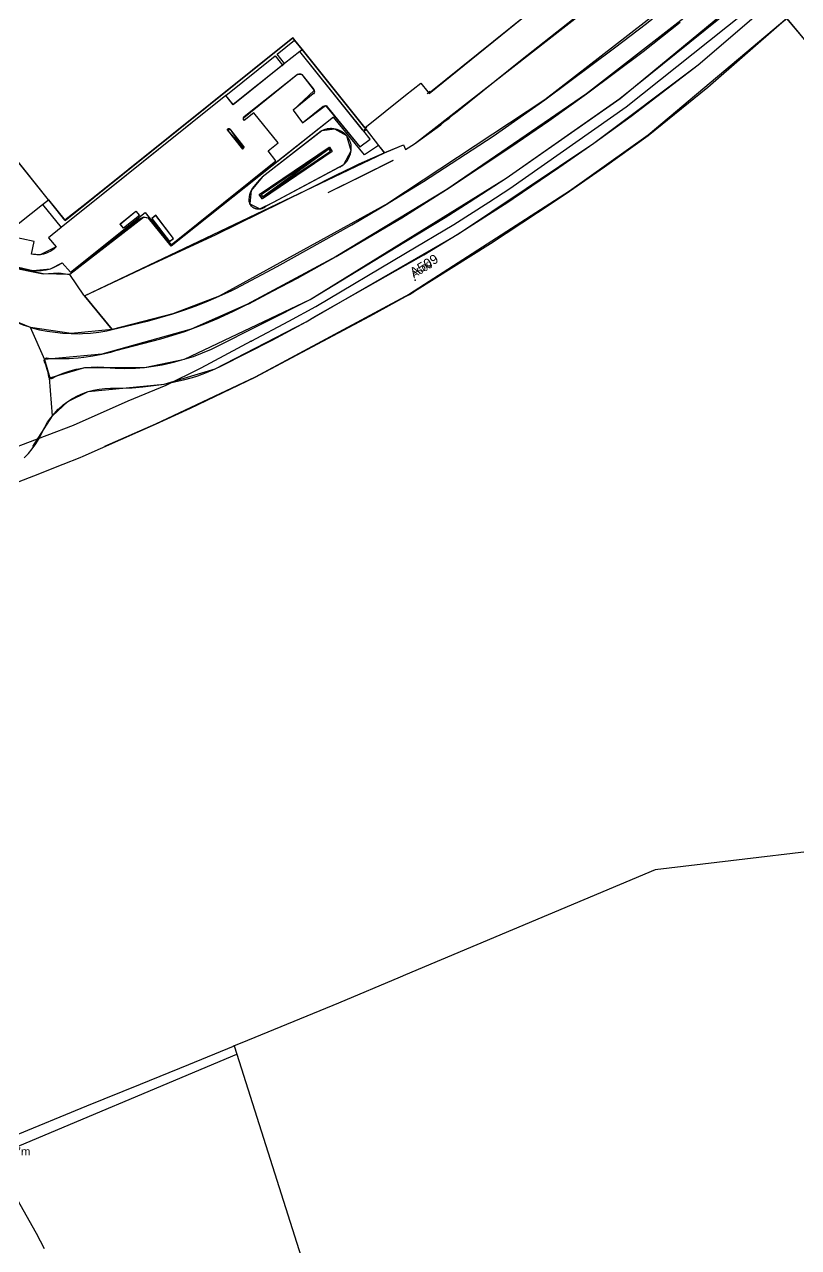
# Model space of a CAD drawing. Header units: millimetres. Extents: x 111502 to 977541, y 8702 to 1044108.
# Drawn here: x 488857.1 to 489147.4, y 242608.1 to 243066.6 of the extents above; entities that cross this region are included whole.
import ezdxf
from ezdxf.enums import TextEntityAlignment as Align

# ---------------------------------------------------------------- set-up
doc = ezdxf.new("R2010")
doc.units = ezdxf.units.MM
doc.header["$LTSCALE"] = 0.25
doc.linetypes.add('DASHED2', pattern=[9.525, 6.35, -3.175])
doc.layers.add('E HVSS As Laid HV', color=10, linetype='Continuous')
doc.layers.add('X HVSS Site Background', color=8, linetype='Continuous')
doc.styles.add('85C29BD3-77E0-4928-B775-6F', font='arial.ttf', dxfattribs={"height": 0.2})
doc.styles.add('OS Master Map$1$Standard', font='txt')

# ---------------------------------------------------------------- blocks, each defined once
blk = doc.blocks.new('Gas OS')
at = {"layer": 'X HVSS Site Background'}
for points in [[(848.52, -651.9), (799.64, -689.91), (747.24, -725.8), (705.84, -750.92), (672.35, -768.98), (651.37, -778.22), (617.96, -787.55), (596.46, -789.59), (598.37, -796.42), (611.6, -792.58), (633.96, -792.5), (648.87, -789.47), (696.04, -767.01), (769.55, -721.61), (812.24, -691.7), (883.53, -632.69)], [(592.04, -822.18), (599.45, -810.61), (605.16, -805.31), (612.82, -801.59), (641.3, -798.72), (660.44, -793.06), (694.55, -775.41), (751.25, -742.71), (802.44, -708.4), (841.54, -679.09), (878.15, -647.59), (920.07, -607.89), (948.96, -578.09), (983.45, -538), (1034.34, -470.4), (1065.03, -422.7), (1114.22, -334.11), (1127.15, -306.61), (1118.99, -307.49), (1123.35, -296.56), (1121.77, -296.71), (1125.46, -287.44)], [(740.59, -689.65), (783.32, -655.32)], [(621.83, -778.28), (611.43, -765.65), (723.86, -712.11), (731.03, -709.02), (731.83, -710.82), (735.23, -708.72), (836.11, -629.8), (839.12, -633.8)], [(847.36, -643), (784.04, -692.22), (725.14, -731.01), (661.93, -765.82), (644.6, -772.43), (621.83, -778.28), (606.42, -779.84), (591.13, -777.48), (575.55, -771.11), (559.53, -768.36), (546.93, -762.58), (537.8, -754.62), (527.03, -742.38), (506.88, -724.83), (506.2, -715.72), (512.49, -708.44), (507.82, -702.51), (514.94, -696.56), (515.61, -691.41), (477.49, -643.36)], [(1010.58, -822.06), (874.78, -661.7), (822.84, -705.49), (793.35, -726.4), (733.35, -765.1), (675.45, -796.21), (638.06, -813.72), (618.97, -822.17)], [(597.91, -729.66), (604.12, -737.39), (689.49, -668.95), (690.21, -669.83), (693.04, -673.37), (716.61, -702.66), (731.82, -690.49), (737.55, -685.9), (740.22, -689.19)], [(717.08, -703.27), (721.72, -709.33), (716.4, -712.78), (704.83, -698.74), (643.96, -747.06), (635.44, -736.55), (633.53, -736.25), (605.97, -757.67), (595.95, -757.42), (551.83, -748.09)], [(552.04, -746.93), (592.07, -756.2), (598.63, -755.53), (603.09, -753.28), (606.15, -756.81), (634.17, -734.48), (643.9, -746.56), (683.21, -715.04), (680.29, -711.3), (684.09, -708.34), (674.93, -697.06), (671.26, -699.97), (671.07, -698.93), (691.29, -682.57), (692.96, -682.73), (697.6, -688.76), (689.65, -696.1), (693.23, -700.85), (701.78, -694.38), (714.65, -709.82), (718.53, -706.92), (716.15, -703.98), (692.12, -674.1), (686.45, -678.62), (683.65, -675.08), (690.21, -669.83)], [(692.08, -674.24), (693.09, -673.23)], [(664.38, -690.58), (682.87, -675.7), (685.67, -679.24), (667.16, -694.01), (664.38, -690.58), (602.74, -740.08), (597.95, -743.93), (600.81, -747.36), (594.79, -750.27), (591.53, -750.05), (592.55, -745.35), (583.28, -743.29), (582.18, -747.91), (560, -742.88), (565.99, -739.54), (570.08, -744.16), (576.72, -745.78), (582.27, -742.09), (595.65, -731.45), (597.91, -729.66), (575.44, -701.69), (565.19, -709.74)], [(685.55, -679.44), (686.57, -678.43)], [(739.9, -689.93), (740.91, -688.91)], [(716.11, -704.13), (717.13, -703.12)], [(716.34, -703.47), (717.35, -702.46)], [(703.1, -710.59), (678.26, -728.6), (703.1, -710.59)], [(721.72, -709.33), (723.86, -712.11)], [(702.79, -726.97), (727.24, -714.77)], [(595.65, -731.45), (602.74, -740.08)]]:
    blk.add_lwpolyline(points, dxfattribs=at)
for points in [[(664.89, -703.45), (671.04, -710.44), (666.28, -703.41)], [(682.29, -730.53), (708.73, -716.39), (711.4, -711.27), (709.79, -705.66), (705.25, -703.15), (700.41, -703.79), (678.1, -721.16), (673.9, -726.19), (673.37, -731.17), (677.23, -733.06)], [(704.36, -711.56), (678.12, -729.3), (676.99, -727.63), (703.24, -709.9)], [(624.75, -738.76), (630.72, -733.92), (632.03, -735.53), (626.06, -740.36)], [(644.82, -744.15), (638.23, -735.52), (636.67, -736.69), (643.25, -745.34)]]:
    blk.add_lwpolyline(points, close=True, dxfattribs=at)
blk = doc.blocks.new('OS MAP 060722')
at = {"layer": 'X HVSS Site Background'}
for points in [[(131.52, 3821.49), (145.62, 3828.99), (155.72, 3834.49), (189.42, 3854.49), (207.52, 3865.29), (220.62, 3873.69), (228.52, 3878.79), (272.12, 3909.39), (316.32, 3944.49)], [(55.94, 3807.8), (56.26, 3807.6), (56.62, 3807.54), (56.99, 3807.64), (58.21, 3808.3), (59.19, 3808.76), (61.4, 3809.67), (63.66, 3810.44), (65.96, 3811.05), (66.82, 3811.23), (69.17, 3811.63), (71.54, 3811.86), (73.93, 3811.94), (76.31, 3811.86), (78.71, 3811.58), (80.55, 3811.45), (83.9, 3811.34), (87.26, 3811.4), (88.17, 3811.44), (91.52, 3811.71), (94.85, 3812.15), (98.16, 3812.72), (101.45, 3813.42), (102.91, 3813.78), (106.44, 3814.74), (109.91, 3815.86), (113.33, 3817.13), (116.7, 3818.55), (136.02, 3828.31), (153.62, 3837.19), (189.42, 3858.89), (204.32, 3867.89), (213.32, 3873.69), (227.12, 3882.59), (269.82, 3912.49), (322.92, 3955.39)], [(57.02, 3793.6), (57.74, 3794.48), (59.19, 3796), (59.4, 3796.2), (61.01, 3797.62), (62.73, 3798.9), (64.54, 3800.04), (66.43, 3801.05), (68.37, 3801.9), (70.39, 3802.62), (72.45, 3803.19), (74.56, 3803.6), (76.68, 3803.86), (78.83, 3803.95), (79.64, 3803.95), (82.88, 3803.93), (86.89, 3804.09), (90.9, 3804.4), (94.89, 3804.87), (98.86, 3805.49), (102.75, 3806.25), (106.17, 3807.05), (109.54, 3807.98), (111.48, 3808.6), (114.77, 3809.79), (118, 3811.14), (120.19, 3812.15), (139.36, 3821.93), (152.12, 3828.79), (155.62, 3830.89), (189.42, 3849.99), (196.32, 3853.89), (208.82, 3861.49), (227.82, 3873.69), (229.82, 3874.99), (246.92, 3886.69), (260.02, 3895.79), (274.02, 3905.89), (299.12, 3925.09), (335.74, 3956.6)], [(54.03, 3814.63), (54.24, 3814.96), (54.57, 3815.19), (54.82, 3815.26), (56.37, 3815.09), (59.8, 3815.01), (63.24, 3815.08), (66.68, 3815.31), (68.76, 3815.53), (72.16, 3816.02), (75.54, 3816.67), (78.89, 3817.47), (80.78, 3818), (97.66, 3822.47), (102.2, 3823.76), (106.7, 3825.2), (108.95, 3825.99), (114.17, 3828), (119.32, 3830.19), (119.82, 3830.41), (124.91, 3832.75), (129.92, 3835.23), (130.65, 3835.6), (139.55, 3840.34), (148.92, 3845.19), (163.42, 3853.29), (188.62, 3868.19), (189.42, 3868.69), (197.32, 3873.69), (204.82, 3878.39), (228.92, 3894.39), (243.12, 3904.19), (257.22, 3914.29), (278.52, 3930.19), (292.42, 3941.09)], [(198.18, 3914.57), (198.32, 3914.39), (240.92, 3948.89), (239.32, 3950.79), (249.52, 3959.09), (252.72, 3955.19), (263.22, 3963.69), (253.52, 3975.69)], [(181.44, 3892.1), (182.32, 3892.49), (188.62, 3895.19), (189.42, 3893.39), (192.82, 3895.49), (202.62, 3902.69), (204.12, 3903.99), (205.72, 3905.19), (207.32, 3906.49), (208.82, 3907.69), (232.52, 3926.79), (252.62, 3942.59), (274.42, 3959.99), (279.82, 3964.39), (292.51, 3973.21), (293.7, 3974.4)], [(79.42, 3825.94), (92.5, 3829.07), (92.62, 3829.1), (97.42, 3830.36), (102.18, 3831.78), (106.26, 3833.13), (110.92, 3834.84), (115.54, 3836.68), (119.51, 3838.39), (124.3, 3840.6), (125.72, 3841.29), (141.22, 3849.49), (169.22, 3865.19), (182.72, 3873.19), (183.52, 3873.69), (187.42, 3876.07), (189.42, 3877.29), (196.12, 3881.39), (222.22, 3898.39), (241.62, 3911.99), (267.82, 3931.49), (279.82, 3940.59), (304.96, 3961.21)], [(56.6, 3773.72), (61.02, 3775.49), (67.42, 3777.99), (68.49, 3778.46), (95.62, 3790.49), (108.72, 3796.39), (133.02, 3807.99), (176.02, 3830.89), (189.42, 3838.29), (190.92, 3839.09), (192.52, 3840.09), (192.75, 3840.23), (221.22, 3858.19), (244.72, 3873.69), (250.92, 3877.79), (264.02, 3886.89), (280.42, 3898.69), (302.76, 3916.74), (330.56, 3940.97), (332.37, 3942.48)], [(332.37, 3942.48), (347.59, 3924.09)], [(147.8, 3934.41), (147.09, 3935.29), (70.24, 3873.69), (61.71, 3866.85), (56.22, 3873.69), (55.5, 3874.58)], [(144.06, 3925.61), (141.26, 3929.15), (147.8, 3934.41)], [(150.65, 3930.87), (147.8, 3934.41)], [(149.72, 3930.13), (144.06, 3925.61)], [(149.72, 3930.13), (150.65, 3930.87)], [(173.75, 3900.25), (173.29, 3900.82), (149.72, 3930.13)], [(174.2, 3901.55), (150.65, 3930.87)], [(121.97, 3913.66), (140.48, 3928.53), (140.48, 3928.53), (143.27, 3924.99)], [(143.27, 3924.99), (124.76, 3910.22), (121.97, 3913.66)], [(144.06, 3925.61), (143.44, 3925.13), (143.27, 3924.99)], [(13.83, 3855.81), (49.65, 3848.04), (51.24, 3847.95), (52.84, 3848.02), (54.42, 3848.25), (54.67, 3848.3), (56.22, 3848.71), (57.71, 3849.27), (59.14, 3849.98), (60.49, 3850.83), (60.67, 3850.96), (63.73, 3847.43), (91.75, 3869.75), (93.59, 3867.47), (101.19, 3858.04), (101.48, 3857.67), (121.47, 3873.69), (140.8, 3889.18), (137.88, 3892.93), (141.68, 3895.89), (132.53, 3907.18), (128.86, 3904.26), (128.81, 3904.35), (128.78, 3904.4), (128.76, 3904.45), (128.73, 3904.5), (128.71, 3904.56), (128.68, 3904.67), (128.64, 3904.89), (128.64, 3905.13), (128.66, 3905.24), (128.67, 3905.3), (128.7, 3905.41), (128.74, 3905.51), (128.76, 3905.57), (128.78, 3905.62), (128.84, 3905.72), (148.88, 3921.67), (149.37, 3921.81), (149.88, 3921.79), (150.09, 3921.74), (150.55, 3921.5), (150.9, 3921.13), (151.05, 3920.88), (155.01, 3915.85), (155.2, 3915.47), (155.24, 3915.04), (155.12, 3914.63), (154.86, 3914.28), (154.78, 3914.21), (147.24, 3908.12), (150.82, 3903.38), (158.58, 3909.65), (158.97, 3909.82), (159.37, 3909.84), (159.76, 3909.71), (160.07, 3909.45), (172.24, 3894.39), (176.12, 3897.29), (173.75, 3900.25)], [(189.42, 3913.73), (195.14, 3918.31), (197.81, 3915.02)], [(121.97, 3913.66), (72.2, 3873.69), (60.34, 3864.16)], [(174.2, 3901.55), (189.42, 3913.73)], [(197.81, 3915.02), (198.18, 3914.57)], [(55.5, 3874.58), (33.05, 3902.58)], [(179.31, 3894.88), (173.98, 3891.43), (162.42, 3905.48), (131.88, 3881.35), (122.28, 3873.69), (101.55, 3857.16), (93.03, 3867.68), (91.12, 3867.98), (89.62, 3867.26), (63.56, 3846.56)], [(122.48, 3900.79), (128.3, 3893.52), (128.42, 3893.62), (128.53, 3893.71), (128.63, 3893.79), (128.69, 3893.87), (128.78, 3894.01), (128.82, 3894.12), (128.85, 3894.24), (128.86, 3894.38), (128.83, 3894.51), (123.88, 3900.82), (123.67, 3901.01), (123.44, 3901.11), (123.28, 3901.15), (123.13, 3901.16), (123.05, 3901.16), (122.9, 3901.1), (122.67, 3900.99), (122.53, 3900.89), (122.48, 3900.79)], [(139.87, 3873.69), (164.57, 3886.71), (165.05, 3886.94), (165.32, 3887.09), (165.58, 3887.26), (165.84, 3887.44), (166.08, 3887.62), (166.32, 3887.82), (166.55, 3888.03), (166.77, 3888.25), (166.98, 3888.47), (167.18, 3888.71), (167.37, 3888.95), (167.55, 3889.2), (167.72, 3889.46), (167.89, 3889.73), (168.04, 3890), (168.18, 3890.27), (168.32, 3890.56), (168.44, 3890.84), (168.55, 3891.14), (168.65, 3891.43), (168.74, 3891.73), (168.82, 3892.03), (168.89, 3892.34), (168.94, 3892.65), (168.99, 3892.95), (169.02, 3893.26), (169.04, 3893.57), (169.05, 3893.88), (169.05, 3894.19), (169.01, 3894.81), (168.97, 3895.12), (168.85, 3895.72), (168.77, 3896.02), (168.68, 3896.31), (168.57, 3896.61), (168.45, 3896.89), (168.32, 3897.17), (168.17, 3897.45), (167.94, 3897.82), (167.77, 3898.07), (167.58, 3898.32), (167.38, 3898.56), (167.17, 3898.78), (166.95, 3899), (166.72, 3899.21), (166.49, 3899.41), (166.24, 3899.6), (165.99, 3899.78), (165.73, 3899.95), (165.46, 3900.11), (165.19, 3900.26), (164.91, 3900.4), (164.63, 3900.53), (164.34, 3900.65), (164.05, 3900.75), (163.75, 3900.85), (163.45, 3900.93), (163.14, 3901.01), (162.84, 3901.07), (162.53, 3901.12), (162.22, 3901.16), (161.91, 3901.19), (161.6, 3901.21), (161.29, 3901.21), (160.98, 3901.2), (160.67, 3901.18), (160.36, 3901.15), (160.05, 3901.1), (159.75, 3901.05), (159.15, 3900.89), (158.57, 3900.69), (158.28, 3900.56), (158, 3900.43), (157.73, 3900.27), (135.69, 3883.06), (134.53, 3881.9), (133.91, 3881.2), (133.12, 3880.29), (132.51, 3879.57), (131.96, 3878.83), (131.49, 3878.03), (131.16, 3877.17), (131.05, 3876.78), (130.96, 3876.47), (130.82, 3875.83), (130.76, 3875.51), (130.72, 3875.19), (130.69, 3874.87), (130.67, 3874.55), (130.68, 3874.24), (130.71, 3873.93), (130.76, 3873.69), (130.85, 3873.34), (130.96, 3873.06), (131.1, 3872.79), (131.28, 3872.54), (131.45, 3872.33), (131.57, 3872.22), (131.68, 3872.11), (131.8, 3872), (131.93, 3871.9), (132.06, 3871.81), (132.19, 3871.73), (132.47, 3871.57), (132.62, 3871.5), (132.76, 3871.44), (132.91, 3871.38), (133.07, 3871.33), (133.22, 3871.28), (133.38, 3871.24), (133.54, 3871.21), (133.69, 3871.18), (133.85, 3871.16), (134.02, 3871.14), (134.18, 3871.13), (134.5, 3871.13), (134.82, 3871.15), (135.14, 3871.19), (135.3, 3871.23), (135.46, 3871.26), (135.61, 3871.31), (135.77, 3871.36), (135.92, 3871.41), (136.06, 3871.47), (136.21, 3871.54), (136.35, 3871.61), (136.49, 3871.69), (136.75, 3871.87), (136.88, 3871.97), (137, 3872.07), (137.12, 3872.18), (137.23, 3872.3), (139.87, 3873.69)], [(173.75, 3900.25), (174.67, 3900.95)], [(174.2, 3901.55), (174.67, 3900.95)], [(174.67, 3900.95), (179.31, 3894.88)], [(-29.9, 3895.83), (-29.56, 3895.39), (-28.01, 3894.41), (-25.15, 3894.35), (-22.53, 3893.14), (-6.76, 3873.69), (4.22, 3860.14), (5.35, 3858.97), (6.58, 3857.92), (7.9, 3857), (8, 3856.94), (9.42, 3856.16), (10.91, 3855.53), (12.45, 3855.04), (12.51, 3855.03), (53.54, 3846.82), (59.37, 3847.22), (63.56, 3846.56)], [(161.95, 3892.66), (135.7, 3874.92), (134.58, 3876.58), (160.83, 3894.32), (161.95, 3892.66)], [(160.69, 3893.63), (135.28, 3876.44), (135.84, 3875.62), (161.25, 3892.8), (160.69, 3893.63)], [(179.31, 3894.88), (181.44, 3892.1)], [(69.01, 3838.58), (69.04, 3838.59), (91.9, 3849.28), (91.92, 3849.29), (118.42, 3861.59), (143.02, 3873.69), (153.12, 3878.69), (163.57, 3883.84), (169.82, 3886.84), (172.02, 3887.99), (174.02, 3888.84), (181.44, 3892.1)], [(160.37, 3877.24), (173.87, 3883.94), (184.82, 3889.44)], [(53.25, 3872.79), (54.38, 3873.69), (55.5, 3874.58)], [(39.86, 3862.16), (53.25, 3872.79)], [(53.25, 3872.79), (60.34, 3864.16)], [(88.32, 3870.31), (89.62, 3868.7), (83.65, 3863.87), (82.35, 3865.48)], [(82.35, 3865.48), (88.32, 3870.31)], [(102.4, 3860.07), (95.82, 3868.72), (94.26, 3867.53), (100.84, 3858.88), (102.4, 3860.07)], [(60.34, 3864.16), (55.54, 3860.31), (58.39, 3856.88), (57.47, 3856.04), (56.45, 3855.33), (55.34, 3854.75), (54.8, 3854.53), (53.6, 3854.17), (52.37, 3853.97), (51.13, 3853.92), (49.89, 3854.04), (49.12, 3854.19), (50.13, 3858.89), (40.87, 3860.95)], [(69.01, 3838.58), (68.84, 3838.84), (63.56, 3846.56)], [(69.01, 3838.58), (79.42, 3825.94)], [(48.71, 3826.75), (46.39, 3827.48), (43.62, 3828.53), (40.91, 3829.72), (40.67, 3829.83), (37.86, 3831.24), (35.83, 3832.16), (33.74, 3832.94), (33.13, 3833.13), (30.97, 3833.71), (28.78, 3834.13), (27.71, 3834.28), (26.83, 3834.26), (24.15, 3834.49), (21.49, 3834.89), (19.72, 3835.24), (17.12, 3835.89)], [(48.71, 3826.75), (54.03, 3814.63)], [(48.71, 3826.75), (49.21, 3826.59), (49.31, 3826.56), (52.18, 3825.84), (55.09, 3825.28), (58.02, 3824.86), (60.96, 3824.57), (64, 3824.38), (67.26, 3824.35), (68.29, 3824.39), (71.34, 3824.58), (74.37, 3824.94), (77.38, 3825.45), (79.42, 3825.94)], [(131.52, 3821.49), (112.62, 3811.39), (99.52, 3804.99), (85.32, 3799.09), (64.82, 3789.99), (45.02, 3782.39), (41.3, 3780.94)], [(55.94, 3807.8), (55.71, 3808.16), (55.36, 3809.74), (55.03, 3810.98), (54.5, 3812.66), (54.05, 3813.86), (53.96, 3814.25), (54.03, 3814.63)], [(57.02, 3793.6), (55.94, 3807.8)], [(46.85, 3778.32), (47.97, 3779.49), (49.44, 3781.24), (50.78, 3783.09), (51.97, 3785.01), (53.21, 3787.44), (54.14, 3789.32), (55.2, 3791.13), (56.41, 3792.85), (57.02, 3793.6)]]:
    blk.add_lwpolyline(points, dxfattribs=at)
at = {"layer": 'X HVSS Site Background', "flags": 128}
for points in [[(55.94, 3807.8), (56.26, 3807.6), (56.26, 3807.6), (56.62, 3807.54), (56.62, 3807.54), (56.99, 3807.64), (56.99, 3807.64), (58.21, 3808.3), (58.21, 3808.3), (59.19, 3808.76), (59.19, 3808.76), (61.4, 3809.67), (61.4, 3809.67), (63.66, 3810.44), (63.66, 3810.44), (65.96, 3811.05), (65.96, 3811.05), (66.82, 3811.23), (66.82, 3811.23), (69.17, 3811.63), (69.17, 3811.63), (71.54, 3811.86), (71.54, 3811.86), (73.93, 3811.94), (73.93, 3811.94), (76.31, 3811.86), (76.31, 3811.86), (78.71, 3811.58), (78.71, 3811.58), (80.55, 3811.45), (80.55, 3811.45), (83.9, 3811.34), (83.9, 3811.34), (87.26, 3811.4), (87.26, 3811.4), (88.17, 3811.44), (88.17, 3811.44), (91.52, 3811.71), (91.52, 3811.71), (94.85, 3812.15), (94.85, 3812.15), (98.16, 3812.72), (98.16, 3812.72), (101.45, 3813.42), (101.45, 3813.42), (102.91, 3813.78), (102.91, 3813.78), (106.44, 3814.74), (106.44, 3814.74), (109.91, 3815.86), (109.91, 3815.86), (113.33, 3817.13), (113.33, 3817.13), (116.7, 3818.55), (116.7, 3818.55), (136.02, 3828.31), (136.02, 3828.31), (153.62, 3837.19), (153.62, 3837.19), (189.42, 3858.89), (189.42, 3858.89), (204.32, 3867.89), (204.32, 3867.89), (213.32, 3873.69), (213.32, 3873.69), (227.12, 3882.59), (227.12, 3882.59), (269.82, 3912.49), (269.82, 3912.49), (322.92, 3955.39)], [(57.02, 3793.6), (57.74, 3794.48), (57.74, 3794.48), (59.19, 3796), (59.19, 3796), (59.4, 3796.2), (59.4, 3796.2), (61.01, 3797.62), (61.01, 3797.62), (62.73, 3798.9), (62.73, 3798.9), (64.54, 3800.04), (64.54, 3800.04), (66.43, 3801.05), (66.43, 3801.05), (68.37, 3801.9), (68.37, 3801.9), (70.39, 3802.62), (70.39, 3802.62), (72.45, 3803.19), (72.45, 3803.19), (74.56, 3803.6), (74.56, 3803.6), (76.68, 3803.86), (76.68, 3803.86), (78.83, 3803.95), (78.83, 3803.95), (79.64, 3803.95), (79.64, 3803.95), (82.88, 3803.93), (82.88, 3803.93), (86.89, 3804.09), (86.89, 3804.09), (90.9, 3804.4), (90.9, 3804.4), (94.89, 3804.87), (94.89, 3804.87), (98.86, 3805.49), (98.86, 3805.49), (102.75, 3806.25), (102.75, 3806.25), (106.17, 3807.05), (106.17, 3807.05), (109.54, 3807.98), (109.54, 3807.98), (111.48, 3808.6), (111.48, 3808.6), (114.77, 3809.79), (114.77, 3809.79), (118, 3811.14), (118, 3811.14), (120.19, 3812.15), (120.19, 3812.15), (139.36, 3821.93), (139.36, 3821.93), (152.12, 3828.79), (152.12, 3828.79), (155.62, 3830.89), (155.62, 3830.89), (189.42, 3849.99), (189.42, 3849.99), (196.32, 3853.89), (196.32, 3853.89), (208.82, 3861.49), (208.82, 3861.49), (227.82, 3873.69), (227.82, 3873.69), (229.82, 3874.99), (229.82, 3874.99), (246.92, 3886.69), (246.92, 3886.69), (260.02, 3895.79), (260.02, 3895.79), (274.02, 3905.89), (274.02, 3905.89), (299.12, 3925.09), (299.12, 3925.09), (335.74, 3956.6)], [(54.03, 3814.63), (54.24, 3814.96), (54.24, 3814.96), (54.57, 3815.19), (54.57, 3815.19), (54.82, 3815.26), (54.82, 3815.26), (56.37, 3815.09), (56.37, 3815.09), (59.8, 3815.01), (59.8, 3815.01), (63.24, 3815.08), (63.24, 3815.08), (66.68, 3815.31), (66.68, 3815.31), (68.76, 3815.53), (68.76, 3815.53), (72.16, 3816.02), (72.16, 3816.02), (75.54, 3816.67), (75.54, 3816.67), (78.89, 3817.47), (78.89, 3817.47), (80.78, 3818), (80.78, 3818), (97.66, 3822.47), (97.66, 3822.47), (102.2, 3823.76), (102.2, 3823.76), (106.7, 3825.2), (106.7, 3825.2), (108.95, 3825.99), (108.95, 3825.99), (114.17, 3828), (114.17, 3828), (119.32, 3830.19), (119.32, 3830.19), (119.82, 3830.41), (119.82, 3830.41), (124.91, 3832.75), (124.91, 3832.75), (129.92, 3835.23), (129.92, 3835.23), (130.65, 3835.6), (130.65, 3835.6), (139.55, 3840.34), (139.55, 3840.34), (148.92, 3845.19), (148.92, 3845.19), (163.42, 3853.29), (163.42, 3853.29), (188.62, 3868.19), (188.62, 3868.19), (189.42, 3868.69), (189.42, 3868.69), (197.32, 3873.69), (197.32, 3873.69), (204.82, 3878.39), (204.82, 3878.39), (228.92, 3894.39), (228.92, 3894.39), (243.12, 3904.19), (243.12, 3904.19), (257.22, 3914.29), (257.22, 3914.29), (278.52, 3930.19), (278.52, 3930.19), (292.42, 3941.09)], [(198.18, 3914.57), (198.32, 3914.39), (198.32, 3914.39), (240.92, 3948.89), (240.92, 3948.89), (239.32, 3950.79), (239.32, 3950.79), (249.52, 3959.09), (249.52, 3959.09), (252.72, 3955.19), (252.72, 3955.19), (263.22, 3963.69), (263.22, 3963.69), (253.52, 3975.69)], [(181.44, 3892.1), (182.32, 3892.49), (182.32, 3892.49), (188.62, 3895.19), (188.62, 3895.19), (189.42, 3893.39), (189.42, 3893.39), (192.82, 3895.49), (192.82, 3895.49), (202.62, 3902.69), (202.62, 3902.69), (204.12, 3903.99), (204.12, 3903.99), (205.72, 3905.19), (205.72, 3905.19), (207.32, 3906.49), (207.32, 3906.49), (208.82, 3907.69), (208.82, 3907.69), (232.52, 3926.79), (232.52, 3926.79), (252.62, 3942.59)], [(79.42, 3825.94), (92.5, 3829.07), (92.5, 3829.07), (92.62, 3829.1), (92.62, 3829.1), (97.42, 3830.36), (97.42, 3830.36), (102.18, 3831.78), (102.18, 3831.78), (106.26, 3833.13), (106.26, 3833.13), (110.92, 3834.84), (110.92, 3834.84), (115.54, 3836.68), (115.54, 3836.68), (119.51, 3838.39), (119.51, 3838.39), (124.3, 3840.6), (124.3, 3840.6), (125.72, 3841.29), (125.72, 3841.29), (141.22, 3849.49), (141.22, 3849.49), (169.22, 3865.19), (169.22, 3865.19), (182.72, 3873.19), (182.72, 3873.19), (183.52, 3873.69), (183.52, 3873.69), (187.42, 3876.07), (187.42, 3876.07), (189.42, 3877.29), (189.42, 3877.29), (196.12, 3881.39), (196.12, 3881.39), (222.22, 3898.39), (222.22, 3898.39), (241.62, 3911.99), (241.62, 3911.99), (267.82, 3931.49), (267.82, 3931.49), (279.82, 3940.59)], [(40.62, 3767.49), (50.02, 3771.09), (50.02, 3771.09), (61.02, 3775.49), (61.02, 3775.49), (67.42, 3777.99), (67.42, 3777.99), (68.49, 3778.46), (68.49, 3778.46), (95.62, 3790.49), (95.62, 3790.49), (108.72, 3796.39), (108.72, 3796.39), (133.02, 3807.99), (133.02, 3807.99), (176.02, 3830.89), (176.02, 3830.89), (189.42, 3838.29), (189.42, 3838.29), (190.92, 3839.09), (190.92, 3839.09), (192.52, 3840.09), (192.52, 3840.09), (192.75, 3840.23), (192.75, 3840.23), (221.22, 3858.19), (221.22, 3858.19), (244.72, 3873.69), (244.72, 3873.69), (250.92, 3877.79), (250.92, 3877.79), (264.02, 3886.89), (264.02, 3886.89), (280.42, 3898.69), (280.42, 3898.69), (302.76, 3916.74), (302.76, 3916.74), (330.56, 3940.97)], [(332.37, 3942.48), (389.29, 3873.69), (389.29, 3873.69), (401.67, 3859.39), (401.67, 3859.39), (435.87, 3818.89), (435.87, 3818.89), (465.27, 3785.29), (465.27, 3785.29), (491.77, 3754.69), (491.77, 3754.69), (535.27, 3702.65)], [(147.8, 3934.41), (147.09, 3935.29), (147.09, 3935.29), (70.24, 3873.69), (70.24, 3873.69), (61.71, 3866.85), (61.71, 3866.85), (56.22, 3873.69), (56.22, 3873.69), (55.5, 3874.58)], [(144.06, 3925.61), (141.26, 3929.15), (141.26, 3929.15), (147.8, 3934.41)], [(150.65, 3930.87), (147.8, 3934.41)], [(149.72, 3930.13), (144.06, 3925.61)], [(149.72, 3930.13), (150.65, 3930.87)], [(173.75, 3900.25), (173.29, 3900.82), (173.29, 3900.82), (149.72, 3930.13)], [(174.2, 3901.55), (150.65, 3930.87)], [(121.97, 3913.66), (140.48, 3928.53), (140.48, 3928.53), (140.48, 3928.53), (140.48, 3928.53), (143.27, 3924.99)], [(143.27, 3924.99), (124.76, 3910.22), (124.76, 3910.22), (121.97, 3913.66)], [(144.06, 3925.61), (143.44, 3925.13), (143.44, 3925.13), (143.27, 3924.99)], [(13.83, 3855.81), (49.65, 3848.04), (49.65, 3848.04), (51.24, 3847.95), (51.24, 3847.95), (52.84, 3848.02), (52.84, 3848.02), (54.42, 3848.25), (54.42, 3848.25), (54.67, 3848.3), (54.67, 3848.3), (56.22, 3848.71), (56.22, 3848.71), (57.71, 3849.27), (57.71, 3849.27), (59.14, 3849.98), (59.14, 3849.98), (60.49, 3850.83), (60.49, 3850.83), (60.67, 3850.96), (60.67, 3850.96), (63.73, 3847.43), (63.73, 3847.43), (91.75, 3869.75), (91.75, 3869.75), (93.59, 3867.47), (93.59, 3867.47), (101.19, 3858.04), (101.19, 3858.04), (101.48, 3857.67), (101.48, 3857.67), (121.47, 3873.69), (121.47, 3873.69), (140.8, 3889.18), (140.8, 3889.18), (137.88, 3892.93), (137.88, 3892.93), (141.68, 3895.89), (141.68, 3895.89), (132.53, 3907.18), (132.53, 3907.18), (128.86, 3904.26), (128.86, 3904.26), (128.81, 3904.35), (128.81, 3904.35), (128.78, 3904.4), (128.78, 3904.4), (128.76, 3904.45), (128.76, 3904.45), (128.73, 3904.5), (128.73, 3904.5), (128.71, 3904.56), (128.71, 3904.56), (128.68, 3904.67), (128.68, 3904.67), (128.64, 3904.89), (128.64, 3904.89), (128.64, 3905.13), (128.64, 3905.13), (128.66, 3905.24), (128.66, 3905.24), (128.67, 3905.3), (128.67, 3905.3), (128.7, 3905.41), (128.7, 3905.41), (128.74, 3905.51), (128.74, 3905.51), (128.76, 3905.57), (128.76, 3905.57), (128.78, 3905.62), (128.78, 3905.62), (128.84, 3905.72), (128.84, 3905.72), (148.88, 3921.67), (148.88, 3921.67), (149.37, 3921.81), (149.37, 3921.81), (149.88, 3921.79), (149.88, 3921.79), (150.09, 3921.74), (150.09, 3921.74), (150.55, 3921.5), (150.55, 3921.5), (150.9, 3921.13), (150.9, 3921.13), (151.05, 3920.88), (151.05, 3920.88), (155.01, 3915.85), (155.01, 3915.85), (155.2, 3915.47), (155.2, 3915.47), (155.24, 3915.04), (155.24, 3915.04), (155.12, 3914.63), (155.12, 3914.63), (154.86, 3914.28), (154.86, 3914.28), (154.78, 3914.21), (154.78, 3914.21), (147.24, 3908.12), (147.24, 3908.12), (150.82, 3903.38), (150.82, 3903.38), (158.58, 3909.65), (158.58, 3909.65), (158.97, 3909.82), (158.97, 3909.82), (159.37, 3909.84), (159.37, 3909.84), (159.76, 3909.71), (159.76, 3909.71), (160.07, 3909.45), (160.07, 3909.45), (172.24, 3894.39), (172.24, 3894.39), (176.12, 3897.29), (176.12, 3897.29), (173.75, 3900.25)], [(189.42, 3913.73), (195.14, 3918.31), (195.14, 3918.31), (197.81, 3915.02)], [(121.97, 3913.66), (72.2, 3873.69), (72.2, 3873.69), (60.34, 3864.16)], [(174.2, 3901.55), (189.42, 3913.73)], [(197.81, 3915.02), (198.18, 3914.57)], [(55.5, 3874.58), (33.05, 3902.58)], [(179.31, 3894.88), (173.98, 3891.43), (173.98, 3891.43), (162.42, 3905.48), (162.42, 3905.48), (131.88, 3881.35), (131.88, 3881.35), (122.28, 3873.69), (122.28, 3873.69), (101.55, 3857.16), (101.55, 3857.16), (93.03, 3867.68), (93.03, 3867.68), (91.12, 3867.98), (91.12, 3867.98), (89.62, 3867.26), (89.62, 3867.26), (63.56, 3846.56)], [(122.48, 3900.79), (128.3, 3893.52), (128.3, 3893.52), (128.42, 3893.62), (128.42, 3893.62), (128.53, 3893.71), (128.53, 3893.71), (128.63, 3893.79), (128.63, 3893.79), (128.69, 3893.87), (128.69, 3893.87), (128.78, 3894.01), (128.78, 3894.01), (128.82, 3894.12), (128.82, 3894.12), (128.85, 3894.24), (128.85, 3894.24), (128.86, 3894.38), (128.86, 3894.38), (128.83, 3894.51), (128.83, 3894.51), (123.88, 3900.82), (123.88, 3900.82), (123.67, 3901.01), (123.67, 3901.01), (123.44, 3901.11), (123.44, 3901.11), (123.28, 3901.15), (123.28, 3901.15), (123.13, 3901.16), (123.13, 3901.16), (123.05, 3901.16), (123.05, 3901.16), (122.9, 3901.1), (122.9, 3901.1), (122.67, 3900.99), (122.67, 3900.99), (122.53, 3900.89), (122.53, 3900.89), (122.48, 3900.79)], [(139.87, 3873.69), (164.57, 3886.71), (164.57, 3886.71), (165.05, 3886.94), (165.05, 3886.94), (165.32, 3887.09), (165.32, 3887.09), (165.58, 3887.26), (165.58, 3887.26), (165.84, 3887.44), (165.84, 3887.44), (166.08, 3887.62), (166.08, 3887.62), (166.32, 3887.82), (166.32, 3887.82), (166.55, 3888.03), (166.55, 3888.03), (166.77, 3888.25), (166.77, 3888.25), (166.98, 3888.47), (166.98, 3888.47), (167.18, 3888.71), (167.18, 3888.71), (167.37, 3888.95), (167.37, 3888.95), (167.55, 3889.2), (167.55, 3889.2), (167.72, 3889.46), (167.72, 3889.46), (167.89, 3889.73), (167.89, 3889.73), (168.04, 3890), (168.04, 3890), (168.18, 3890.27), (168.18, 3890.27), (168.32, 3890.56), (168.32, 3890.56), (168.44, 3890.84), (168.44, 3890.84), (168.55, 3891.14), (168.55, 3891.14), (168.65, 3891.43), (168.65, 3891.43), (168.74, 3891.73), (168.74, 3891.73), (168.82, 3892.03), (168.82, 3892.03), (168.89, 3892.34), (168.89, 3892.34), (168.94, 3892.65), (168.94, 3892.65), (168.99, 3892.95), (168.99, 3892.95), (169.02, 3893.26), (169.02, 3893.26), (169.04, 3893.57), (169.04, 3893.57), (169.05, 3893.88), (169.05, 3893.88), (169.05, 3894.19), (169.05, 3894.19), (169.01, 3894.81), (169.01, 3894.81), (168.97, 3895.12), (168.97, 3895.12), (168.85, 3895.72), (168.85, 3895.72), (168.77, 3896.02), (168.77, 3896.02), (168.68, 3896.31), (168.68, 3896.31), (168.57, 3896.61), (168.57, 3896.61), (168.45, 3896.89), (168.45, 3896.89), (168.32, 3897.17), (168.32, 3897.17), (168.17, 3897.45), (168.17, 3897.45), (167.94, 3897.82), (167.94, 3897.82), (167.77, 3898.07), (167.77, 3898.07), (167.58, 3898.32), (167.58, 3898.32), (167.38, 3898.56), (167.38, 3898.56), (167.17, 3898.78), (167.17, 3898.78), (166.95, 3899), (166.95, 3899), (166.72, 3899.21), (166.72, 3899.21), (166.49, 3899.41), (166.49, 3899.41), (166.24, 3899.6), (166.24, 3899.6), (165.99, 3899.78), (165.99, 3899.78), (165.73, 3899.95), (165.73, 3899.95), (165.46, 3900.11), (165.46, 3900.11), (165.19, 3900.26), (165.19, 3900.26), (164.91, 3900.4), (164.91, 3900.4), (164.63, 3900.53), (164.63, 3900.53), (164.34, 3900.65), (164.34, 3900.65), (164.05, 3900.75), (164.05, 3900.75), (163.75, 3900.85), (163.75, 3900.85), (163.45, 3900.93), (163.45, 3900.93), (163.14, 3901.01), (163.14, 3901.01), (162.84, 3901.07), (162.84, 3901.07), (162.53, 3901.12), (162.53, 3901.12), (162.22, 3901.16), (162.22, 3901.16), (161.91, 3901.19), (161.91, 3901.19), (161.6, 3901.21), (161.6, 3901.21), (161.29, 3901.21), (161.29, 3901.21), (160.98, 3901.2), (160.98, 3901.2), (160.67, 3901.18), (160.67, 3901.18), (160.36, 3901.15), (160.36, 3901.15), (160.05, 3901.1), (160.05, 3901.1), (159.75, 3901.05), (159.75, 3901.05), (159.15, 3900.89), (159.15, 3900.89), (158.57, 3900.69), (158.57, 3900.69), (158.28, 3900.56), (158.28, 3900.56), (158, 3900.43), (158, 3900.43), (157.73, 3900.27), (157.73, 3900.27), (135.69, 3883.06), (135.69, 3883.06), (134.53, 3881.9), (134.53, 3881.9), (133.91, 3881.2), (133.91, 3881.2), (133.12, 3880.29), (133.12, 3880.29), (132.51, 3879.57), (132.51, 3879.57), (131.96, 3878.83), (131.96, 3878.83), (131.49, 3878.03), (131.49, 3878.03), (131.16, 3877.17), (131.16, 3877.17), (131.05, 3876.78), (131.05, 3876.78), (130.96, 3876.47), (130.96, 3876.47), (130.82, 3875.83), (130.82, 3875.83), (130.76, 3875.51), (130.76, 3875.51), (130.72, 3875.19), (130.72, 3875.19), (130.69, 3874.87), (130.69, 3874.87), (130.67, 3874.55), (130.67, 3874.55), (130.68, 3874.24), (130.68, 3874.24), (130.71, 3873.93), (130.71, 3873.93), (130.76, 3873.69), (130.76, 3873.69), (130.85, 3873.34), (130.85, 3873.34), (130.96, 3873.06), (130.96, 3873.06), (131.1, 3872.79), (131.1, 3872.79), (131.28, 3872.54), (131.28, 3872.54), (131.45, 3872.33), (131.45, 3872.33), (131.57, 3872.22), (131.57, 3872.22), (131.68, 3872.11), (131.68, 3872.11), (131.8, 3872), (131.8, 3872), (131.93, 3871.9), (131.93, 3871.9), (132.06, 3871.81), (132.06, 3871.81), (132.19, 3871.73), (132.19, 3871.73), (132.47, 3871.57), (132.47, 3871.57), (132.62, 3871.5), (132.62, 3871.5), (132.76, 3871.44), (132.76, 3871.44), (132.91, 3871.38), (132.91, 3871.38), (133.07, 3871.33), (133.07, 3871.33), (133.22, 3871.28), (133.22, 3871.28), (133.38, 3871.24), (133.38, 3871.24), (133.54, 3871.21), (133.54, 3871.21), (133.69, 3871.18), (133.69, 3871.18), (133.85, 3871.16), (133.85, 3871.16), (134.02, 3871.14), (134.02, 3871.14), (134.18, 3871.13), (134.18, 3871.13), (134.5, 3871.13), (134.5, 3871.13), (134.82, 3871.15), (134.82, 3871.15), (135.14, 3871.19), (135.14, 3871.19), (135.3, 3871.23), (135.3, 3871.23), (135.46, 3871.26), (135.46, 3871.26), (135.61, 3871.31), (135.61, 3871.31), (135.77, 3871.36), (135.77, 3871.36), (135.92, 3871.41), (135.92, 3871.41), (136.06, 3871.47), (136.06, 3871.47), (136.21, 3871.54), (136.21, 3871.54), (136.35, 3871.61), (136.35, 3871.61), (136.49, 3871.69), (136.49, 3871.69), (136.75, 3871.87), (136.75, 3871.87), (136.88, 3871.97), (136.88, 3871.97), (137, 3872.07), (137, 3872.07), (137.12, 3872.18), (137.12, 3872.18), (137.23, 3872.3), (137.23, 3872.3), (139.87, 3873.69)], [(173.75, 3900.25), (174.67, 3900.95)], [(174.2, 3901.55), (174.67, 3900.95)], [(174.67, 3900.95), (179.31, 3894.88)], [(12.51, 3855.03), (53.54, 3846.82), (53.54, 3846.82), (59.37, 3847.22), (59.37, 3847.22), (63.56, 3846.56)], [(161.95, 3892.66), (135.7, 3874.92), (135.7, 3874.92), (134.58, 3876.58), (134.58, 3876.58), (160.83, 3894.32), (160.83, 3894.32), (161.95, 3892.66)], [(160.69, 3893.63), (135.28, 3876.44), (135.28, 3876.44), (135.84, 3875.62), (135.84, 3875.62), (161.25, 3892.8), (161.25, 3892.8), (160.69, 3893.63)], [(179.31, 3894.88), (181.44, 3892.1)], [(69.01, 3838.58), (69.04, 3838.59), (69.04, 3838.59), (91.9, 3849.28), (91.9, 3849.28), (91.92, 3849.29), (91.92, 3849.29), (118.42, 3861.59), (118.42, 3861.59), (143.02, 3873.69), (143.02, 3873.69), (153.12, 3878.69), (153.12, 3878.69), (163.57, 3883.84), (163.57, 3883.84), (169.82, 3886.84), (169.82, 3886.84), (172.02, 3887.99), (172.02, 3887.99), (174.02, 3888.84), (174.02, 3888.84), (181.44, 3892.1)], [(160.37, 3877.24), (173.87, 3883.94), (173.87, 3883.94), (184.82, 3889.44)], [(53.25, 3872.79), (54.38, 3873.69), (54.38, 3873.69), (55.5, 3874.58)], [(39.86, 3862.16), (53.25, 3872.79)], [(53.25, 3872.79), (60.34, 3864.16)], [(88.32, 3870.31), (89.62, 3868.7), (89.62, 3868.7), (83.65, 3863.87), (83.65, 3863.87), (82.35, 3865.48)], [(82.35, 3865.48), (88.32, 3870.31)], [(102.4, 3860.07), (95.82, 3868.72), (95.82, 3868.72), (94.26, 3867.53), (94.26, 3867.53), (100.84, 3858.88), (100.84, 3858.88), (102.4, 3860.07)], [(60.34, 3864.16), (55.54, 3860.31), (55.54, 3860.31), (58.39, 3856.88), (58.39, 3856.88), (57.47, 3856.04), (57.47, 3856.04), (56.45, 3855.33), (56.45, 3855.33), (55.34, 3854.75), (55.34, 3854.75), (54.8, 3854.53), (54.8, 3854.53), (53.6, 3854.17), (53.6, 3854.17), (52.37, 3853.97), (52.37, 3853.97), (51.13, 3853.92), (51.13, 3853.92), (49.89, 3854.04), (49.89, 3854.04), (49.12, 3854.19), (49.12, 3854.19), (50.13, 3858.89), (50.13, 3858.89), (40.87, 3860.95)], [(69.01, 3838.58), (68.84, 3838.84), (68.84, 3838.84), (63.56, 3846.56)], [(69.01, 3838.58), (79.42, 3825.94)], [(48.71, 3826.75), (46.39, 3827.48)], [(48.71, 3826.75), (54.03, 3814.63)], [(48.71, 3826.75), (49.21, 3826.59), (49.21, 3826.59), (49.31, 3826.56), (49.31, 3826.56), (52.18, 3825.84), (52.18, 3825.84), (55.09, 3825.28), (55.09, 3825.28), (58.02, 3824.86), (58.02, 3824.86), (60.96, 3824.57), (60.96, 3824.57), (64, 3824.38), (64, 3824.38), (67.26, 3824.35), (67.26, 3824.35), (68.29, 3824.39), (68.29, 3824.39), (71.34, 3824.58), (71.34, 3824.58), (74.37, 3824.94), (74.37, 3824.94), (77.38, 3825.45), (77.38, 3825.45), (79.42, 3825.94)], [(55.94, 3807.8), (55.71, 3808.16), (55.71, 3808.16), (55.36, 3809.74), (55.36, 3809.74), (55.03, 3810.98), (55.03, 3810.98), (54.5, 3812.66), (54.5, 3812.66), (54.05, 3813.86), (54.05, 3813.86), (53.96, 3814.25), (53.96, 3814.25), (54.03, 3814.63)], [(57.02, 3793.6), (55.94, 3807.8)], [(46.39, 3777.84), (47.97, 3779.49), (47.97, 3779.49), (49.44, 3781.24), (49.44, 3781.24), (50.78, 3783.09), (50.78, 3783.09), (51.97, 3785.01), (51.97, 3785.01), (53.21, 3787.44), (53.21, 3787.44), (54.14, 3789.32), (54.14, 3789.32), (55.2, 3791.13), (55.2, 3791.13), (56.41, 3792.85), (56.41, 3792.85), (57.02, 3793.6)], [(565.22, 3656.56), (556.9, 3655.6), (556.9, 3655.6), (520.8, 3651.7), (520.8, 3651.7), (439.53, 3642.2), (439.53, 3642.2), (373.33, 3634.1), (373.33, 3634.1), (282.96, 3623.4), (282.96, 3623.4), (189.42, 3584.05), (189.42, 3584.05), (187.38, 3583.18), (187.38, 3583.18), (164.28, 3573.38), (164.28, 3573.38), (128.04, 3558.51), (128.04, 3558.51), (125.2, 3557.36)], [(125.2, 3557.36), (124.78, 3557.18), (124.78, 3557.18), (107.98, 3550.28), (107.98, 3550.28), (89.88, 3542.88), (89.88, 3542.88), (69.78, 3534.78), (69.78, 3534.78), (41.88, 3523.28), (41.88, 3523.28), (33.13, 3519.86)], [(35.13, 3516.09), (126.17, 3554.3)], [(125.2, 3557.36), (126.17, 3554.3)], [(126.17, 3554.3), (189.42, 3355.07), (189.42, 3355.07), (197.03, 3329.87)], [(35.13, 3516.09), (37.65, 3511.32), (37.65, 3511.32), (43.68, 3500.08), (43.68, 3500.08), (50.88, 3487.18), (50.88, 3487.18), (53.88, 3481.48)]]:
    blk.add_lwpolyline(points, dxfattribs=at)
at = {"layer": 'X HVSS Site Background'}
for p in [(193.02, 3844.39), (131.52, 3821.49), (131.52, 3821.49)]:
    blk.add_point(p, dxfattribs=at)
at = {"layer": 'X HVSS Site Background', "style": '85C29BD3-77E0-4928-B775-6F'}
blk.add_text('A509', height=2.625, rotation=31.7, dxfattribs=at).set_placement((193.02, 3844.39), align=Align.BOTTOM_LEFT)
at = {"layer": 'X HVSS Site Background', "insert": (192.41, 3845.39), "char_height": 3.5, "attachment_point": 7, "rotation": 31.7, "style": 'OS Master Map$1$Standard'}
blk.add_mtext('{\\farial|b0|i0|c0|p34;A509}', dxfattribs=at)
at = {"layer": 'X HVSS Site Background', "insert": (37.08, 3516.28), "char_height": 3, "attachment_point": 7, "style": 'OS Master Map$1$Standard'}
blk.add_mtext('{\\farial|b0|i0|c0|p34;58.7m}', dxfattribs=at)

msp = doc.modelspace()

# ---------------------------------------------------------------- linework, layer by layer
at = {"lineweight": 0}
msp.add_circle((488727.82, 239008.33), 11388.42, dxfattribs=at)
at = {"layer": 'X HVSS Site Background', "lineweight": 0}
for p in [(489003.6, 242970.7), (488942.1, 242947.8), (488942.1, 242947.8)]:
    msp.add_point(p, dxfattribs=at)

# ---------------------------------------------------------------- block references
at = {"layer": 'E HVSS As Laid HV', "linetype": 'DASHED2', "lineweight": 0}
msp.add_blockref('OS MAP 060722', (488810.58, 239126.31), dxfattribs=at)
at = {"layer": 'X HVSS Site Background', "lineweight": 0}
msp.add_blockref('Gas OS', (488268.18, 243730.52), dxfattribs=at)

# ---------------------------------------------------------------- texts
at = {"layer": 'X HVSS Site Background', "lineweight": 0, "style": '85C29BD3-77E0-4928-B775-6F'}
msp.add_text('A509', height=2.625, rotation=31.7, dxfattribs=at).set_placement((489003.6, 242970.7), align=Align.BOTTOM_LEFT)

doc.saveas('drawing.dxf')
